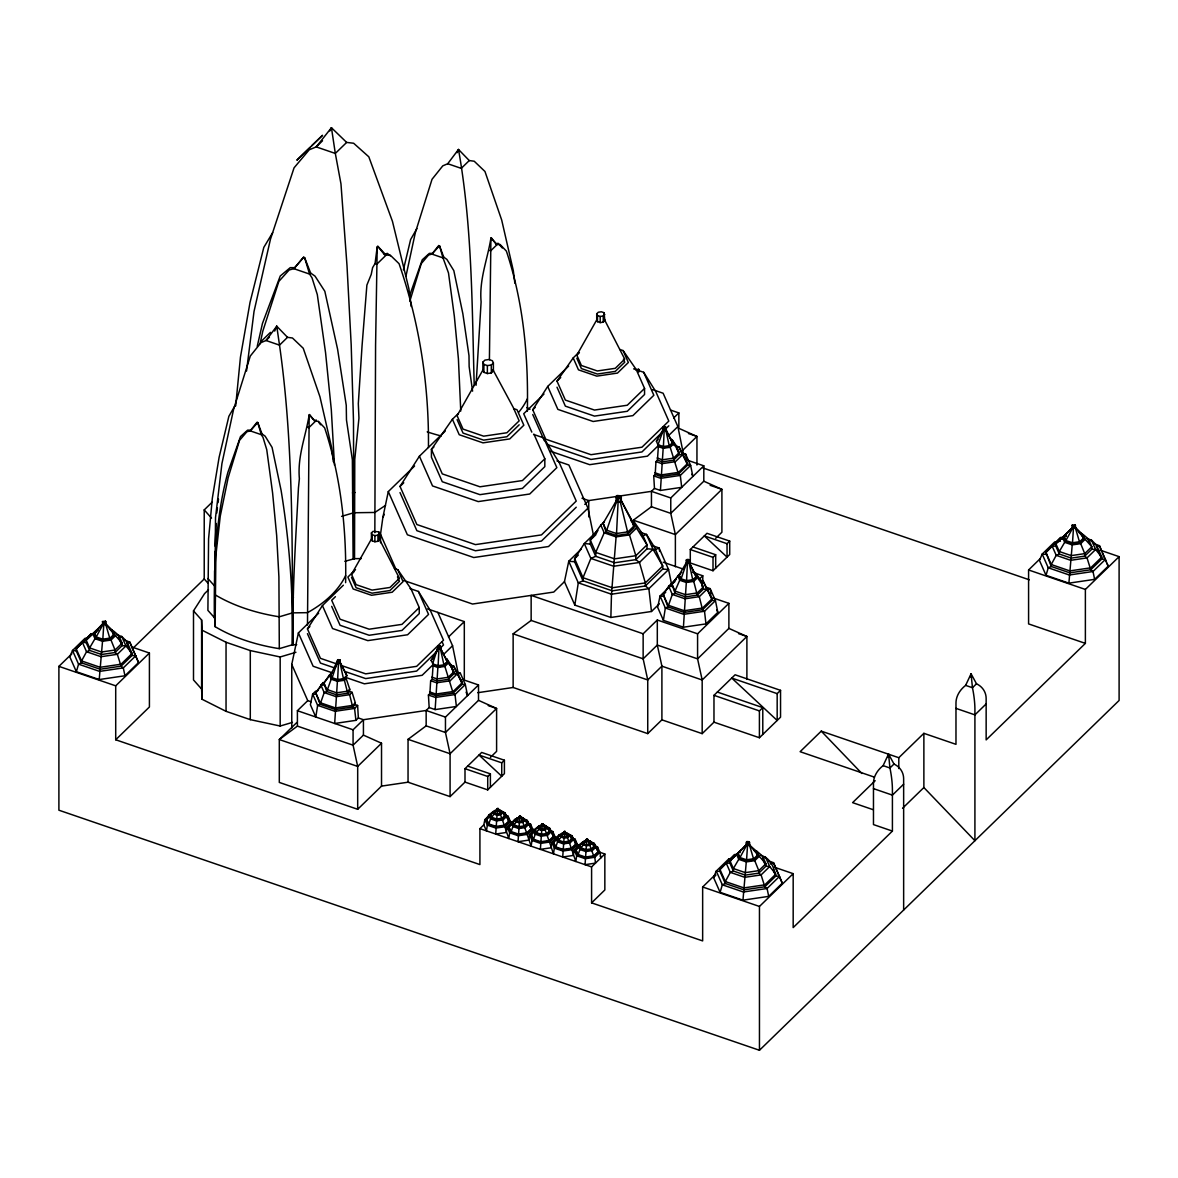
<?xml version="1.0" encoding="UTF-8"?>
<svg xmlns="http://www.w3.org/2000/svg" width="1178" height="1178" viewBox="0 0 1178 1178"><rect width="100%" height="100%" fill="white"/><g stroke="black" fill="none" stroke-linecap="round" stroke-linejoin="round"><path stroke-width="1.5" d="M489.415 359.673L490.917 238.147L497.219 244.479L500.105 244.509L506.378 251.091C523.592 302.599 528.495 357.155 527.346 411.196M296.709 644.646L292.1 644.852L279.304 648.651A139.961 80.811 0 0 1 215.103 626.652L214.985 551.392M214.499 617.758L207.902 610.381L208.58 538.817L212.32 498.309L219.108 457.344L228.871 416.305L235.158 405.379M214.749 618.347C214.101 569.357 214.956 519.866 227.914 472.26L240.503 436.567L247.586 430.161L250.929 430.132L257.746 422.475L262.017 433.931L265.138 436.169L272.074 447.39L281.115 490.49C289.39 541.571 293.455 593.049 292.1 644.852M345.61 582.668C346.641 530.365 341.149 477.679 324.642 427.85L318.369 421.268L315.468 421.238L309.166 414.906L307.487 625.047M428.439 447.478C429.116 385.103 419.442 322.684 399.062 263.695L390.198 255.096L386.119 255.125L377.814 246.305L377.21 246.879L375.576 345.404L374.84 532.662M293.116 644.705C292.026 592.284 295.707 540.216 298.446 487.942L299.374 478.695C297.342 456.21 305.779 436.184 309.166 414.906M344.889 561.317L354.534 558.666L354.769 459.464L358.951 418.146L358.318 403.568L362.073 345.581L366.888 285.091L371.217 274.459L372.601 267.656L375.06 263.563L377.21 246.879M429.882 693.606L435.904 695.668L453.162 693.12L455.017 694.564L456.387 706.476L435.138 709.598L437.877 667.44L433.048 665.791L432.149 679.294L430.647 680.751L429.882 693.606L428.424 695.035L429.16 707.551L426.156 710.481L363.428 719.714L358.362 717.976L355.918 720.347L334.67 723.483L337.409 681.311L331.195 679.191L329.413 675.141L331.165 673.433L323.921 683.019L326.762 691.486L336.613 694.858L347.731 693.224L349.542 691.457L349.748 689.204L346.17 678.572L337.585 680.604L332.181 678.764L330.635 675.244L337.924 659.665L339.868 659.827L340.133 662.507L346.877 675.554L345.183 678.234M659.327 603.858L651.478 611.485L610.867 617.463L611.485 594.213L616.094 536.888L604.211 532.809L600.809 525.093L604.329 521.663M655.189 474.469L661.197 476.53L678.469 473.983L680.324 475.411L681.694 487.339L660.431 490.46L663.17 448.303L658.34 446.639L657.457 460.156L655.955 461.614L655.189 474.469L653.731 475.883L654.467 488.414L651.449 491.344L588.735 500.576L581.991 498.265M706.8 587.483L710.157 588.632L715.444 600.618L717.829 612.339L705.961 623.898L683.417 627.211L686.318 582.492L679.721 580.224L677.836 575.939L681.738 572.14M124.897 640.39L129.757 642.054L138.533 662.566L124.956 675.76L99.217 679.544L102.53 641.288L95.006 638.712L92.841 633.823L86.185 640.14L86.185 642.628L89.616 650.403L101.573 654.497L115.032 652.524L122.129 645.618L122.129 643.129L118.698 635.354L113.324 630.804L115.488 635.693L122.129 643.129L115.032 650.035L101.573 652.008L89.616 647.915L86.185 640.14L97.303 629.464L93.283 633.249M215.103 546.136L216.163 523.474M768.66 861.015L773.504 862.679L782.28 883.176L768.719 896.37L742.965 900.169L746.278 861.913L738.753 859.336L736.589 854.433L741.065 850.089L729.933 860.765L729.933 863.253L733.379 871.028L745.321 875.121L758.794 873.134L765.891 866.242L765.891 863.754L762.446 855.979L757.071 851.414L754.053 850.383M1094.583 544L1099.442 545.664L1108.204 566.162L1094.642 579.355L1068.888 583.154L1072.216 544.899L1064.676 542.322L1062.512 537.418L1066.988 533.074L1055.871 543.75L1055.871 546.239L1059.302 554.013L1071.258 558.107L1084.717 556.119L1091.815 549.228L1091.815 546.739L1088.384 538.964L1082.994 534.4L1085.159 539.303L1091.815 546.739L1084.717 553.631L1071.258 555.618L1059.302 551.525L1055.871 543.75L1062.512 537.418M315.704 691.088L312.641 694.063L310.388 704.739L315.807 717.019L317.633 705.357L320.107 704.297L335.435 709.539L352.708 707.006L355.167 704.606L355.329 702.839L352.075 692.325L349.542 691.457M476.059 385.265L481.11 301.921C479.078 279.436 487.515 259.425 490.917 238.147M235.688 405.88L240.445 357.17L250.03 302.378L263.813 247.38L272.678 232.655M501.416 810.92L503.595 812.26L504.979 815.397L502.108 819.196L496.66 820.006L491.83 818.342L490.431 814.189L497.808 809.389L501.416 810.92L502.299 812.908L500.488 814.661L497.042 815.176L495.702 834.039L506.128 832.507L507.232 827.265L512.297 822.347L513.196 823.054M520.588 817.208C527.744 818.99 517.79 819.225 519.631 816.104C519.881 817.694 526.831 819.8 522.458 822.038L516.818 821.567C513.991 817.576 521.545 815.721 523.754 818.577L524.622 820.565L522.826 822.318L519.38 822.818L518.04 841.696L528.466 840.164L529.57 834.922L534.621 830.004M542.484 824.703C531.941 831.388 542.042 821.434 546.091 826.234L546.96 828.208L545.149 829.975L541.718 830.475L540.378 849.353L550.803 847.821L551.908 842.579L556.958 837.661L557.871 838.368M568.429 833.891L570.608 835.217L571.993 838.368L569.121 842.167L563.673 842.962L558.828 841.313L557.444 837.16L564.807 832.36L568.429 833.891L569.298 835.865L567.487 837.632L564.056 838.132L562.716 857.01L573.141 855.464L574.246 850.236L579.296 845.318M590.767 841.534L592.932 842.874L594.33 846.025L591.459 849.824L586.011 850.619L581.166 848.97L579.782 844.803L587.145 840.017L590.767 841.534L591.636 843.522L589.825 845.289L586.394 845.789L585.054 864.667L595.479 863.121L594.802 857.275L593.903 856.583L585.422 857.82L577.912 855.243L576.69 855.773L575.792 861.486L571.566 848.926L563.084 850.163L555.574 847.586L554.352 848.116L553.469 853.829L549.228 841.269L540.746 842.52L533.236 839.943L532.014 840.459L531.131 846.187L526.89 833.612L518.423 834.863L510.899 832.286L509.676 832.802L508.793 838.53L504.552 825.955L496.085 827.206L488.561 824.629L487.339 825.16L486.455 830.873L483.79 824.85L484.894 819.608L489.96 814.69M216.767 513.034L217.37 507.865M246.541 371.011L254.021 311.478L270.439 239.311L294.058 167.821L309.24 149.783L316.234 146.897L322.522 140.771M218.018 502.667L218.49 499.148M380.523 542.749L380.523 534.252L382.879 517.363L388.298 491.594L414.568 466.046M610.867 617.463L574.82 605.109L578.295 582.845L568.753 561.258L581.063 549.272M683.417 627.211L663.405 620.364L665.334 607.995L660.048 596.009L670.974 585.378M888.006 757.101L888.551 754.053L893.999 764.036A24.694 19.54 -23.8 0 1 903.644 778.791L903.644 910.034M970.51 676.849L971.07 673.801L976.503 683.785A24.694 19.54 -23.8 0 1 986.148 698.539L986.148 739.887L1085.38 643.379L1085.38 589.442L1119.1 556.649L1100.164 550.155M291.761 728.033L291.761 664.421L298.402 632.91L318.678 613.178M403.863 580.504L472.525 604.034L553.763 592.063L564.453 581.667L568.753 561.258L574.614 561.744L583.022 580.798L612.324 590.841L645.323 585.981L662.713 569.062L662.713 565.985L654.305 546.931L646.457 534.4L639.934 532.161M405.924 276.329L415.304 232.773L432.031 179.292L442.781 165.848L447.728 163.727L458.492 149.444L469.271 160.561L474.219 161.224L484.968 171.487L501.695 220.05L513.313 270.646L514.874 283.235M260.088 343.608L262.782 331.239L278.847 281.395L289.17 269.968L293.911 268.702L303.585 257.231L304.587 257.57L310.624 273.046L315.027 276.123L324.833 291.29L337.585 349.189L346.258 405.335L346.479 419.972L352.369 459.818L353.106 558.887M257.246 346.347L262.458 323.449L280.246 276.005L290.259 267.642L294.971 267.686M403.391 269.865L410.621 239.532L416.894 228.62M99.217 679.544L76.364 671.71L78.558 664.171L72.521 650.492L85.007 638.343L88.394 637.843M742.965 900.169L720.111 892.335L722.32 884.796L716.268 871.102L728.755 858.953L732.142 858.453M1068.888 583.154L1046.035 575.32L1048.243 567.781L1042.191 554.087L1054.693 541.939L1060.421 541.217M409.885 301.023L421.253 263.622L428.556 255.037L431.928 254.095L439.482 245.716L443.753 257.157L446.874 259.396L453.824 270.631L462.851 313.731L468.991 355.638L469.139 366.579L472.584 391.155M409.649 295.501L422.254 259.808L429.337 253.388L432.665 253.358M214.587 570.667L214.367 618.082M663.685 426.657L663.685 428.733L656.411 441.19L657.957 444.857L663.405 429.852L663.14 427.187L664.716 426.495L672.638 443.576L669.428 446.698L663.347 447.596L658.929 446.079L658.782 445.137L647.444 456.166L589.677 464.677L550.391 451.203M274.695 331.077L276.756 326.218L287.52 337.335L292.468 337.998L303.232 348.261L319.96 396.809L331.578 447.404L333.345 461.805M457.123 152.684L458.492 149.444C472.319 227.059 471.995 306.574 474.219 385.235M720.111 892.335L713.544 877.463L716.268 871.102L719.979 871.411L725.324 883.5L743.892 889.861L764.816 886.769L775.846 876.049C774.24 867.847 770.059 857.275 760.708 855.478M331.195 679.191L326.762 691.486L324.215 692.59L320.107 704.297L315.704 692.708L323.214 682.43L319.297 688.615M604.211 532.809L595.729 552.394L595.729 556.325L590.87 558.416L583.022 577.721L583.022 580.798L578.295 582.845L611.485 594.213L648.872 588.706L668.574 569.548L659.032 547.961L652.406 545.679M679.721 580.224L675.009 591.091L675.009 593.27L672.314 594.448L667.97 606.861L665.334 607.995L683.755 614.312L704.518 611.249L715.444 600.618L712.189 600.353L702.544 609.733L684.227 612.427L667.97 606.861L663.288 594.581L668.677 586.188L676.201 578.869L674.567 582.035M335.2 667.97L337.247 663.302M436.346 652.538L438.378 645.794L440.322 645.956L440.587 648.636L447.331 661.683L444.135 665.835L438.054 666.733L433.622 665.217L431.104 660.328L438.378 647.871M614.945 504.346L616.359 501.106M660.961 434.962L663.685 428.733M892.409 831.079L873.472 824.585L873.472 783.237A24.694 19.54 -23.8 0 1 883.117 765.641L888.551 754.053L889.935 767.982A24.694 4.977 81.6 0 1 892.409 789.731L892.409 831.079L793.177 927.587L793.177 873.664L774.24 867.17M965.621 685.39L971.07 673.801L972.454 687.716A24.694 4.977 81.6 0 1 974.913 709.465L974.913 840.709L923.876 787.537L923.876 733.334L955.976 744.334L955.976 702.986A24.694 19.54 -23.8 0 1 965.621 685.39L972.454 687.716L976.503 683.785M329.884 130.979L331.445 127.725L346.656 142.42L353.636 143.245L368.817 156.807L392.451 221.346L408.869 288.669L411.181 306.501M382.879 517.363L384.322 514.359M596.186 533.619L597.864 530.365L584.303 543.559L574.614 558.666L574.614 561.744M378.756 531.852L378.756 537.993L399.43 578.265L389.977 587.469L372.027 590.104L356.095 584.641L351.515 574.29L371.423 539.068L371.423 532.927L373.014 531.366L378.756 531.852L379.537 539.745L377.932 541.306L374.898 541.747L372.189 540.835L371.423 539.068M482.877 370.083L483.878 372.351L487.368 373.544L491.314 372.97L493.391 370.952L493.391 363.001L492.375 360.718L488.885 359.526L484.953 360.1L482.877 362.117L482.877 370.083L457.108 415.687L463.028 429.101L483.657 436.169L506.908 432.753L519.159 420.841L513.225 407.411L493.243 370.29M604.064 312.715L604.064 318.855L624.738 359.128L615.284 368.316L597.334 370.967L581.402 365.504L576.822 355.138L596.716 319.93L596.716 313.79L598.321 312.229L601.369 311.787L604.064 312.715L604.844 320.607L603.239 322.168L600.191 322.61L597.496 321.682L596.716 319.93M606.11 532L616.536 501.622L616.035 496.512L617.081 495.511L620.791 495.82L620.791 499.796L631.217 519.159L634.176 527.862L628.051 533.811L616.433 535.534L606.11 532L603.151 523.297L617.081 499.487M95.006 638.712L89.616 647.915L89.616 650.403L86.539 651.743L81.562 660.932L81.562 662.875L78.558 664.171L99.6 671.386L123.307 667.897L135.809 655.748L132.083 655.439L121.069 666.159L100.145 669.237L81.562 662.875L76.231 650.801L76.231 648.842L90.971 633.955L76.231 648.842L81.562 660.932L100.145 667.293L121.069 664.215L132.083 653.481L126.753 641.406L121.776 636.518L116.946 634.854M738.753 859.336L733.379 868.539L733.379 871.028L730.286 872.353L725.324 881.542L725.324 883.5L722.32 884.796L743.362 891.996L767.069 888.506L779.556 876.358L775.846 876.049M1064.676 542.322L1059.302 551.525L1059.302 554.013L1056.224 555.339L1051.247 564.527L1051.247 566.485L1048.243 567.781L1069.285 574.997L1092.993 571.507L1105.479 559.359L1101.769 559.049L1090.74 569.769L1069.815 572.847L1051.247 566.485L1045.917 552.453L1060.656 537.551L1064.279 537.021M292.424 722.394L280.173 726.031L250.296 719.64L226.043 711.335L202.027 699.246L201.6 689.027L193.501 679.942L193.501 610.881L204.56 593.624L208.491 589.81M337.85 664.304L320.445 658.34L307.443 628.905L322.419 605.58L343.358 585.201M533.56 434.417L543.721 437.907L559.403 462.954L576.233 501.077L541.468 534.9L475.441 544.619L416.865 524.534L400.019 486.426L419.412 456.21L445.299 431.015M633.631 368.847L643.703 372.307L655.807 391.641L668.809 421.076L641.966 447.198L590.988 454.693L545.753 439.203L532.75 409.767L547.711 386.428L568.665 366.063M493.126 812.143L493.994 814.131L490.578 818.887L488.561 824.629L486.396 818.946L488.885 815.073L494.937 810.39M521.088 818.254L517.275 818.033L515.463 819.8L516.332 821.788L512.916 826.544L510.899 832.286L508.734 826.603L514.712 819.343L518.011 818.857M537.801 827.457L538.67 829.43L535.239 834.201L533.236 839.943L531.072 834.26L533.56 830.372L539.612 825.69L535.106 829.503L536.491 833.656L541.335 835.32L546.783 834.51L549.655 831.712L548.271 827.56L546.091 826.234M560.139 835.114L561.008 837.087L557.577 841.843L555.574 847.586L553.41 841.917L559.373 834.642L562.686 834.157M582.462 842.756L583.346 844.744L579.915 849.5L577.912 855.243L575.747 849.574L578.236 845.686L584.273 841.004M458.286 413.552L452.411 419.265L431.428 449.348L431.428 457.211L442.265 481.728L479.961 494.657L522.443 488.399L544.825 466.635L544.825 458.787L533.987 434.255M329.413 675.141L323.921 683.019L326.762 689.424L336.613 692.811L347.731 691.177L349.748 689.204M619.761 349.424L623.088 350.573L636.194 369.48L644.557 388.431L627.285 405.232L594.478 410.062L565.366 400.078L557.003 381.142L573.2 357.921L578.648 352.62M600.809 525.093L590.311 540.128L590.311 544.059L595.729 556.325L614.577 562.775L635.826 559.653L647.016 548.771L647.016 544.84L641.598 532.574L633.116 520.337L636.518 528.053L647.016 544.84L635.826 555.721L614.577 558.858L595.729 552.394L590.311 540.128L595.906 534.694M677.836 575.939L672.005 584.288L675.009 593.27L685.478 596.863L697.273 595.126L703.472 589.088L700.468 580.106L695.756 573.303L703.472 586.909L697.273 592.946L685.478 594.684L675.009 591.091L672.005 584.288L674.081 582.271M542.925 824.85L545.605 825.925L546.356 827.648L544.796 829.695L539.156 829.224L541.836 825.322C543.78 820.713 541.968 828.532 541.968 823.761M257.04 422.239L250.178 430.853L246.82 431.811L239.517 440.381L228.134 477.782L220.242 516.229L215.883 555.339L215.103 626.652M438.776 245.466L431.928 254.095L443.016 257.894L448.494 272.957L454.34 316.264L458.404 358.789L460.76 411.048M303.585 257.231L293.911 268.702L309.564 274.076L312.008 277.802L317.309 294.588L325.57 352.767L331.312 409.782L334.478 465.133M738.356 854.035L734.733 854.565L719.979 869.467L719.979 871.411M96.198 638.196L94.328 632.674L103.149 623.442L94.328 632.674L96.198 638.196L102.736 640.434L110.114 639.345L114.001 635.575L112.116 630.053L105.505 623.633L105.505 621.115L102.486 621.557L102.81 624.796L105.829 624.355L105.505 621.115M745.91 845.156L738.076 853.299L739.961 858.806L746.499 861.044L753.861 859.969L757.749 856.185L757.749 854.933L755.864 850.678L748.148 843.875M746.248 842.167L746.558 845.421L739.961 857.555L746.499 859.793L753.861 858.703L757.749 854.933L749.576 844.979L749.267 841.725L746.911 841.534L746.248 844.7L738.076 853.299L739.961 858.806M346.656 142.42L335.318 153.434L340.972 183.901L346.995 265.551L351.191 344.771L353.488 420.841L353.915 558.976M310.624 273.046L309.564 274.076L304.587 257.57M261.663 340.913L270.454 332.358M269.423 337.158L265.992 340.501L261.045 342.621L250.296 356.05L233.553 409.532L221.935 463.558L215.515 517.628L215.059 571.728M287.52 337.335L279.51 345.139C293.631 444.121 292.07 545.016 292.674 644.926M469.271 160.561L461.246 168.366L447.728 163.727M250.929 430.132L250.178 430.853L261.266 434.653L263.003 437.347L266.758 449.716L272.604 493.022L276.668 535.563L278.906 576.94L279.304 648.651M262.017 433.931L261.266 434.653L257.746 422.475M443.753 257.157L443.016 257.894L439.482 245.716M207.873 583.036L204.221 578.958L204.221 509.897L212.04 502.299M1119.1 556.649L1119.1 700.468L759.457 1050.275L58.9 810.199L58.9 666.365L71.873 653.761M90.029 636.091L92.62 633.573M102.486 621.557L103.914 622.661L105.829 621.837M94.328 633.941L98.201 630.171L98.201 628.905M102.53 641.288L111.012 640.052L115.488 635.693M133.32 647.915L204.221 578.958M483.79 824.85L479.917 828.635L479.917 864.578L115.709 739.769L115.709 685.832L149.415 653.039L132.201 647.134M482.877 362.117L483.878 364.4L487.368 365.592L491.314 365.018L493.391 363.001M115.709 739.769L149.415 706.977L149.415 653.039M433.916 446.933L431.428 449.348L442.265 473.88L479.961 486.794L522.443 480.55L544.825 458.787M400.019 486.426L403.745 482.803M371.423 532.927L372.189 534.679L374.898 535.607L377.932 535.165L379.537 533.605M596.716 313.79L597.496 315.542L600.191 316.47L603.239 316.028L604.844 314.467M355.52 569.637L347.893 577.058L353.164 588.985L371.512 595.273L392.171 592.225L403.053 581.637L397.781 569.71L394.453 568.562M351.515 574.29L353.886 571.978M576.822 355.138L579.399 352.634M335.406 596.686L331.695 600.279L340.059 619.216L369.17 629.199L401.978 624.369L419.25 607.568L410.886 588.632L397.781 569.71M557.003 381.142L560.713 377.549M543.986 394.041L523.709 413.758L531.808 432.105M307.443 628.905L309.888 626.534M532.75 409.767L535.195 407.397M519.159 424.816L506.908 436.729L483.657 440.145L463.028 433.077L457.108 419.662M636.135 369.612L638.623 369.244L638.874 371.924M337.379 660.195L338.557 661.108L340.133 660.416M638.874 369.848L636.4 370.216M332.535 672.358L330.635 674.199L332.181 678.764M408.692 782.104L381.525 786.109L357.685 809.301L279.304 782.428L279.304 739.548L297.401 726.104L297.401 710.702L307.752 700.645L311.139 701.793M318.325 690.161L315.704 692.708L320.107 702.677L335.435 707.934L352.708 705.386L355.329 702.839M296.871 722.467L279.304 739.548L357.685 766.422L381.525 743.23L363.428 735.116L363.428 719.714L353.076 729.786L353.076 745.173L357.685 766.422L357.685 809.301M346.877 675.554L343.667 678.675L337.585 679.559L332.181 677.718L337.644 660.784M337.409 681.311L344.403 680.28L346.17 678.572M352.075 692.325L349.63 694.696L336.172 696.684L324.215 692.59L320.769 684.801L323.921 685.066M355.167 704.606L357.626 705.46L354.563 708.434L334.994 711.306L317.633 705.357L312.641 694.063L315.704 694.313M576.233 507.217L541.468 541.041L475.441 550.759L416.865 530.689L400.019 492.581M440.322 645.956L440.322 648.033L447.331 661.683L444.135 664.79L438.054 665.688L432.65 663.847L438.378 645.794M448.479 636.989L464.309 621.601L427.57 608.864M584.774 504.42L588.735 500.576L588.735 516.936M673.669 417.954L678.852 412.918L670.488 410.047M437.848 646.324L439.026 647.223L440.587 646.545M663.405 427.776L665.894 427.408M437.244 651.051L416.659 671.077L365.681 678.587L344.801 671.431M439.747 648.622L443.502 644.97L442.059 641.701M662.242 432.208L641.966 451.94L590.988 459.449L547.49 444.548M664.878 429.661L668.809 425.832M431.104 660.475L434.299 657.221M658.001 439.63L656.411 441.19M556.958 460.922L568.886 465.015L587.955 508.189L548.55 546.518L473.762 557.533L407.382 534.783L388.298 491.594M433.475 664.274L422.136 675.303L364.385 683.814L345.272 677.262M443.738 654.305L452.558 645.721L437.833 612.369M669.03 435.168L677.865 426.583L663.126 393.231L652.7 389.668M363.428 735.116L353.076 745.173L297.401 726.104M437.877 667.44L444.872 666.409L448.568 662.816L446.771 658.782L451.218 665.187L454.045 673.654L448.2 679.353L437.082 680.987L432.149 679.294M663.17 448.303L670.179 447.272L673.86 443.679L672.078 439.644L676.525 446.05L679.353 454.517L673.492 460.215L662.389 461.85L657.457 460.156M616.035 496.512L616.536 497.646L620.261 497.955L621.292 496.954L620.791 495.82M681.9 451.086L696.949 436.434L678.852 428.321L678.852 412.918M578.339 555.044L574.614 558.666L583.022 577.721L612.324 587.763L645.323 582.904L662.713 565.985L653.024 549.272L646.457 534.4L643.217 535.799M673.875 445.151L679.058 447.007L687.569 463.528L687.569 465.133L678.469 473.983L670.179 447.272M616.094 536.888L629.479 534.915L636.518 528.053M445.461 717.093L426.156 710.481L426.156 725.869L408.044 739.328L408.044 782.207L450.084 796.608L450.084 753.729L445.461 732.495L445.461 717.093L478.504 684.963L462.409 679.441M675.377 566.751L675.377 534.591L670.768 513.358L670.768 497.955L703.811 465.825L687.716 460.303M478.504 684.963L478.504 700.35L445.461 732.495L426.156 725.869M703.811 481.213L670.768 513.358L651.449 506.731L633.352 520.19L675.377 534.591L721.908 489.341L703.811 481.213L703.811 465.825M465.001 782.104L465.001 768.689L481.684 752.447L504.405 760.237L504.405 773.651L487.721 789.878L465.001 782.104L450.084 796.608M690.293 549.552L706.991 533.31L729.712 541.1L729.712 554.514L713.014 570.741L690.293 562.966L690.293 549.552L713.014 557.327L715.679 554.735L692.958 546.96M680.781 579.767L686.568 562.922L686.288 560.08L687.952 559.359L688.924 559.697L689.204 562.539L696.345 577.485L692.958 580.783L686.509 581.741L680.781 579.767L679.132 574.952L686.862 561.729L686.862 559.521M686.288 560.08L687.54 561.052L689.204 560.33M490.387 757.395L496.601 751.358L496.601 708.479L478.504 700.35M715.694 538.258L721.908 532.22L721.908 489.341L710.143 485.307M680.531 573.598L679.132 574.952L680.781 578.678L686.509 580.636L692.958 579.679L696.345 576.381L688.924 561.906L688.924 559.697M665.703 592.225L663.288 594.581L667.97 605.153L684.227 610.719L702.544 608.025L712.189 598.645L703.163 581.107L698.407 579.488M487.721 789.878L487.721 776.464L490.387 773.872L467.666 766.098M501.74 762.829L479.019 755.039L501.74 776.243L501.74 762.829L504.405 760.237M727.047 543.691L704.326 535.902L727.047 557.106L727.047 543.691L729.712 541.1M686.318 582.492L693.739 581.402L697.656 577.588M477.812 692.693L513.137 687.481L647.738 733.614L647.738 679.956L643.144 658.826L643.144 633.779L657.309 620.011L697.582 633.808L728.887 603.357L713.794 598.174M698.922 579.532L702.78 575.777L692.443 572.228M493.302 811.392L490.431 814.189L491.83 817.341L496.66 818.99L502.108 818.195L504.979 815.397L502.299 812.908M488.634 816.781L486.396 818.946L488.561 823.834L496.085 826.411L504.552 825.174L509.014 820.83L504.847 812.717L498.75 810.597M491.874 813.807L488.885 815.073L490.578 818.887L496.439 820.889L503.05 819.917L506.525 816.531L504.847 812.717L503.595 813.262L504.979 816.413L506.525 816.531L509.014 821.611L504.552 825.955L500.488 814.661M498.25 809.551L500.93 810.626L501.695 812.349L500.12 814.381L497.131 814.823L494.495 813.91L493.729 812.187C495.732 810.641 499.31 807.21 497.028 809.728C497.882 811.259 499.31 808.623 497.808 808.373M488.634 817.561L486.396 819.741L484.894 819.608L487.339 825.16L495.864 828.075L505.465 826.661L510.516 821.743L508.071 816.207L506.849 816.722L509.014 821.611L510.516 821.743L511.075 824.453M497.307 809.463L493.729 812.187M498.382 808.815L497.028 808.712M517.275 818.033L512.769 822.848L514.153 825.999L518.997 827.663L524.446 826.853L527.317 824.07L525.933 819.903L523.754 818.577M516.067 819.844L517.628 817.812L520.617 817.37M510.972 825.218L508.734 827.398L507.232 827.265L509.676 832.802L518.202 835.732L527.803 834.318L532.854 829.4L530.409 823.849L529.187 824.379L531.352 829.268L532.854 829.4L533.413 832.11M519.631 817.12L516.067 819.343L516.818 821.567M520.146 816.03L520.455 816.737L519.365 816.354M522.458 822.038L520.72 816.472M524.033 820.006L522.458 821.522L516.818 821.066L519.631 816.104M728.887 603.357L728.887 628.389L697.582 658.855L702.176 679.986L702.176 733.644L661.903 719.846L647.738 733.614M533.31 832.08L531.072 834.26L533.236 839.148L540.746 841.725L549.228 840.474L553.689 836.144L549.508 828.031L543.426 825.911M533.31 832.875L531.072 835.04L529.57 834.922L532.014 840.459L540.54 843.389L550.141 841.975L555.191 837.057L552.747 831.506L549.331 830.343M541.968 824.777L538.405 826.985L539.156 829.224M543.058 824.129L541.703 824.011M564.807 832.36C564.586 835.055 564.041 828.826 565.396 832.802L565.764 833.553M565.263 832.507L567.943 833.582L568.694 835.82L567.133 837.352L561.494 836.881L560.728 835.158L562.304 833.111L565.293 832.684M555.648 840.532L553.41 842.697L551.908 842.579L554.352 848.116L562.878 851.031L572.464 849.618L577.529 844.7L575.085 839.163L573.863 839.693L571.845 835.688L567.384 834.112M564.306 832.434L560.728 835.158M565.396 831.786L564.041 831.668M713.971 722.173L713.971 695.329L735.101 674.788L780.543 690.352L780.543 717.181L759.412 737.737L713.971 722.173L702.176 733.644M577.971 847.394L575.747 849.574L577.912 854.462L585.422 857.039L593.903 855.788L598.365 851.444L594.183 843.345L588.102 841.21M581.21 844.42L578.236 845.686L579.915 849.5L585.79 851.517L592.387 850.545L595.877 847.159L594.183 843.345L592.932 843.875L594.33 847.026L595.877 847.159L598.365 852.239L593.903 856.583L589.825 845.289M586.379 839.325C590.104 839.973 583.935 841.004 587.734 839.443M587.601 840.164L590.266 841.239L591.032 843.477L589.456 845.009L586.482 845.436L583.832 844.538L583.066 842.815L584.641 840.768L587.145 840.017M577.971 848.189L575.747 850.354L574.246 850.236L576.69 855.773L585.201 858.688L594.802 857.275L599.867 852.357L597.423 846.82L594.006 845.657M586.644 840.091L583.066 842.815M715.62 874.37L702.648 886.99L702.648 940.913L591.592 902.863L591.592 866.905L604.844 854.006L598.306 851.768L597.423 846.82L596.201 847.35L598.365 852.239L599.867 852.357L600.971 857.79L600.22 856.111M759.412 737.737L759.412 710.908L762.784 707.625L717.343 692.06M777.171 693.636L731.729 678.057L777.171 720.465L777.171 693.636L780.543 690.352M591.592 902.863L604.844 889.964L604.844 854.006M923.876 733.334L898.799 757.719L821.257 731.14L800.112 751.697L874.223 777.082M1075.19 524.725L1075.514 527.965L1072.495 528.407L1072.171 525.167L1075.19 524.725L1075.514 527.965L1083.672 537.919L1083.672 539.185L1079.799 542.955L1072.422 544.045L1065.884 541.806L1063.999 536.284L1072.834 527.052L1063.999 536.284L1065.884 541.806M734.733 854.565L719.979 869.467L725.324 881.542L743.892 887.903L764.816 884.825L775.846 874.105L769.69 866.552L765.538 857.128L762.446 858.467L765.891 866.242L769.69 866.552L761.091 874.915L744.776 877.315L730.286 872.353L726.134 862.929L729.933 863.253M731.185 859.233L735.072 855.449M1085.38 643.379L1028.585 623.913L1028.585 569.975L1040.248 558.622M713.544 877.463L715.812 875.269M746.558 842.888L749.576 842.447M1072.171 525.167L1073.6 526.257L1075.514 525.447M746.278 861.913L754.759 860.662L759.236 856.318L757.071 851.414M1072.216 544.899L1080.697 543.647L1085.159 539.303M875.166 780.705L852.592 802.645L872.883 809.595M893.999 764.036L889.935 767.982L883.117 765.641M759.457 1050.275L759.457 906.456L793.177 873.664M903.644 784.195L892.409 795.121L873.472 788.627M986.148 703.929L974.913 714.869L955.976 708.376M902.554 808.27L923.876 787.537M310.123 147.368L296.871 160.193L322.551 135.293L311.64 145.807M736.589 854.433L729.933 860.765L733.379 868.539L745.321 872.633L758.794 870.645L765.891 863.754L759.236 856.318M515.463 819.8L512.769 821.846L514.153 824.998L518.997 826.647L524.446 825.852L527.317 823.054L524.622 820.565M513.137 687.481L513.137 633.823L531.145 620.438L531.145 595.391L643.144 633.779M385.515 505.391L374.84 512.459L354.534 512.739M355.034 492.507L352.458 492.89M293.469 597.702L291.643 597.968M118.698 635.354L118.698 637.843L121.776 636.518L125.943 645.942L132.083 653.481L132.083 655.439L126.753 643.35L129.757 642.054L138.533 662.566M654.305 550.008L659.032 547.961L659.665 551.466M428.424 695.035L435.462 697.435L455.017 694.564L465.325 684.536L462.262 684.271L457.859 674.302L460.348 673.242L465.325 684.536L467.578 695.58L466.076 692.163M535.106 830.505L533.56 830.372L535.239 834.201L541.114 836.203L547.726 835.231L551.201 831.845L549.655 831.712L548.271 828.576L549.508 828.031L553.689 836.925L549.228 841.269L545.149 829.975M557.444 838.162L555.898 838.029L557.577 841.843L563.452 843.86L570.049 842.888L573.539 839.502L571.993 839.369L570.608 836.218L571.845 835.688L576.027 844.582L571.566 848.926L567.487 837.632M377.814 246.305L384.352 254.522L387.312 253.344L390.33 255.862M491.329 237.735L495.967 244.052L498.058 243.272L502.343 248.013M316.322 420.031L314.217 420.811L315.468 421.238L308.901 427.643L307.635 427.216M341.605 516.362L353.106 512.945M292.1 613.002L279.304 616.801A139.961 80.811 0 0 1 215.103 594.802L214.749 586.497M193.501 610.881L201.6 619.967L202.027 630.186L226.043 642.275L250.296 650.58L280.173 656.971L295.928 652.288M1066.326 536.358L1062.968 536.844L1062.968 539.333L1060.656 537.551L1045.917 552.453L1051.247 564.527L1069.815 570.903L1090.74 567.811L1101.769 557.091L1096.438 545.016L1091.461 540.113L1086.631 538.464M541.615 826.176L537.978 826.706L535.106 829.503L536.491 832.655L541.335 834.304L546.783 833.509L549.655 830.711L546.96 828.208M586.276 841.475L582.654 842.02L579.782 844.803L581.166 847.954L586.011 849.618L591.459 848.808L594.33 846.025L591.636 843.522M354.534 558.666L361.307 558.578M293.116 612.854L307.487 612.663A139.961 80.811 0 0 0 345.61 575.586M679.353 454.517L682.504 454.782L687.569 463.528L678.469 472.378L661.197 474.925L654.924 472.761M687.569 465.133L690.632 465.398L692.885 476.442L691.884 474.174M1055.871 546.239L1052.057 545.915L1056.224 555.339L1070.699 560.316L1087.029 557.901L1095.628 549.537L1091.461 540.113L1088.384 541.453L1088.384 538.964M1091.815 549.228L1095.628 549.537L1101.769 557.091L1101.769 559.049L1097.101 548.477M1045.917 554.396L1042.191 554.087L1039.467 560.448L1046.035 575.32M590.311 544.059L584.303 543.559L590.87 558.416L613.723 566.25L639.463 562.466L653.024 549.272L647.016 548.771M662.713 569.062L668.574 569.548L671.799 585.392M672.005 586.467L668.677 586.188L672.314 594.448L684.992 598.792L699.29 596.686L706.815 589.368L703.163 581.107L700.468 582.285L700.468 580.106M663.288 596.289L660.048 596.009L657.663 607.347L663.405 620.364M86.185 642.628L82.372 642.319L86.539 651.743L101.028 656.706L117.344 654.305L125.943 645.942L122.129 645.618M76.231 650.801L72.521 650.492L69.796 656.853L76.364 671.71M512.769 822.848L511.223 822.73L512.916 826.544L518.776 828.546L525.388 827.574L528.863 824.188L527.184 820.374L522.708 818.798M527.317 824.07L528.863 824.188L531.352 829.268L526.89 833.612L522.826 822.318M577.529 844.7L576.027 844.582L574.584 841.328M495.967 244.052L497.219 244.479L490.637 250.87L489.385 250.443M384.352 254.522L386.119 255.125L376.827 264.166L375.06 263.563M637.696 371.026L638.726 371.571M1079.225 532.78L1081.802 533.663L1083.672 537.919L1079.799 541.689L1072.422 542.778L1065.884 540.54L1072.495 528.407L1072.495 525.889M688.438 433.519L696.949 436.434L696.949 465.015M664.716 428.586L672.638 442.545L669.428 445.652L663.347 446.55L657.957 444.695M1028.585 569.975L1085.38 589.442M681.429 452.646L685.64 454.09L690.632 465.398L680.324 475.411L660.755 478.297L653.731 475.883M702.839 467.931L1029.307 579.812M513.623 408.589L517.024 409.753L523.842 425.214L509.75 438.923L482.98 442.854L459.229 434.726L452.411 419.265M657.118 457.992L662.389 459.803L673.492 458.154L679.353 452.47L673.86 443.679M655.955 461.614L661.933 463.661L675.406 461.688L682.504 454.782L679.058 447.007L676.525 448.096L678.646 452.912M654.467 488.414L660.431 490.46M670.768 497.955L651.449 491.344L651.449 506.731M663.155 562.201L683.829 569.283M738.518 633.602L746.896 636.473L746.896 679.411M531.145 620.438L643.144 658.826L657.309 645.043L657.309 620.011M410.003 588.558L418.396 591.444L430.515 610.793L443.502 640.214L416.659 666.336L365.681 673.845L341.325 665.496M713.971 695.329L759.412 710.908M513.137 633.823L647.738 679.956L661.903 666.174L657.309 645.043L697.582 658.855L697.582 633.808M439.954 647.9L440.042 649.152L438.098 648.99L438.098 646.913M449.274 664.613L453.766 666.144L462.262 682.666L462.262 684.271L453.162 693.12L444.872 666.409M456.122 671.784L460.348 673.242M431.811 677.129L437.082 678.94L448.2 677.306L454.045 671.607L448.568 662.816M430.647 680.751L436.626 682.798L450.099 680.825L457.197 673.919L453.766 666.144L451.218 667.249L451.218 665.187M488.207 705.593L496.601 708.479L450.084 753.729L408.044 739.328M429.617 691.913L435.904 694.063L453.162 691.515L462.262 682.666L457.197 673.919L454.045 673.654L451.925 668.839M334.361 667.852L320.445 663.081L307.443 633.661M332.24 672.8L313.127 666.247L298.402 632.91M429.16 707.551L435.138 709.598M109.539 629.17L112.116 630.053L112.116 631.32M297.401 710.702L353.076 729.786M465.001 768.689L487.721 776.464M498.279 810.228L500.93 811.127L501.695 812.849M568.694 835.82L567.943 834.098L565.293 833.185L565.263 831.491M539.156 828.708L541.806 829.621L544.796 829.179L546.356 827.648L543.058 825.145M493.994 814.131L497.042 815.176M516.332 821.788L519.38 822.818M538.67 829.43L541.718 830.475M561.008 837.087L564.056 838.132M583.346 844.744L586.394 845.789M58.9 666.365L115.709 685.832M702.648 886.99L759.457 906.456M512.239 822.273L508.97 821.14L508.071 816.207M531.293 828.797L534.576 829.916M558.549 838.132L553.631 836.454L552.747 831.506L551.525 832.036L551.525 831.241M575.968 844.111L579.237 845.23M479.917 828.635L591.592 866.905M728.887 628.389L746.896 636.473L702.176 679.986L661.903 666.174L661.903 719.846M526.816 407.617L530.026 409.237M587.734 840.459L591.032 842.962L589.456 844.493L586.482 844.935L583.832 844.022L583.066 842.299M498.382 809.846L501.695 812.349L500.12 813.88L494.495 813.409L493.729 811.686M728.755 858.953L731.008 860.691M560.316 835.364L559.373 834.642L553.41 841.917L555.574 846.805L563.084 849.382L571.566 848.131L576.027 843.787L573.863 838.898M569.298 835.865L571.993 838.368L569.121 841.151L563.673 841.961L558.828 840.297L557.444 837.16L561.935 833.347L565.381 832.846L568.694 835.305L567.133 836.836L564.144 837.278L561.494 836.365L560.728 834.642M1075.19 527.243L1081.802 533.663M821.257 731.14L861.928 773.519M204.221 509.897L211.51 518.07M207.902 578.531L214.499 585.908M318.458 422.004L320.607 424.772M309.593 414.494L313.289 419.545M515.64 819.049L508.734 826.603L510.899 831.491L518.423 834.068L526.89 832.817L531.352 828.487L527.184 820.374L525.933 820.919L525.933 819.903M339.868 659.827L339.868 661.903L346.877 675.701M565.131 833.067L567.133 837.352M1102.313 552.835L1106.378 562.024M1106.996 563.408L1108.204 566.162M1081.802 534.93L1083.672 539.185M683.903 456.828L686.833 463.469M643.703 372.307L653.849 395.263L632.895 415.628L593.138 421.488L557.857 409.384L547.711 386.428M672.638 443.576L671.092 439.026M623.088 350.573L628.36 362.5L617.478 373.087L596.804 376.135L578.472 369.848L573.2 357.921M623.427 359.246L624.738 362.206L615.284 371.394L597.334 374.044L581.402 368.581L576.822 358.215M604.064 318.855L604.844 320.607M716.769 609.924L717.829 612.339M709.524 594.301L711.527 598.836M701.676 584.995L703.472 589.088L706.815 589.368L712.189 598.645L712.189 600.353M696.345 577.485L694.711 572.655M688.924 561.906L688.629 563.099L686.568 562.922L686.568 560.713M620.791 499.796L634.176 525.874L628.051 531.823L616.433 533.531L606.11 529.997L603.151 523.297M782.28 883.176L773.504 862.679L770.5 863.975L770.5 862.016M773.166 870.012L775.168 874.547M557.003 387.209L565.366 406.145L594.478 416.114L627.285 411.284L644.557 394.483L644.557 388.431M757.749 856.185L755.864 850.678M746.248 844.7L747.677 845.804L749.576 844.979L749.267 841.725M543.721 437.907L556.855 467.637L529.732 494.009L478.239 501.592L432.532 485.94L419.412 456.21M532.75 414.523L544.31 440.675M492.787 369.612L493.391 370.952M564.453 581.667L574.82 605.109M591.032 843.477L590.266 841.239M552.246 833.671L553.689 836.925L555.191 837.057L555.736 839.767M546.356 828.163L545.605 825.925M523.268 818.283L524.033 820.506M418.396 591.444L428.542 614.401L407.603 634.765L367.83 640.626L332.549 628.537L322.419 605.58M447.331 662.713L445.785 658.163M380.523 534.252L395.999 569.313M397.472 576.896L399.43 581.343L389.977 590.531L372.027 593.182L356.095 587.719L351.515 577.353M378.756 537.993L379.537 539.745M331.695 606.346L340.059 625.282L369.17 635.266L401.978 630.436L419.25 613.62L419.25 607.568M339.868 661.903L339.588 663.037L337.379 662.272M291.761 664.421L307.752 700.645M119.39 639.404L121.437 644.071M112.735 632.733L114.001 635.575M105.505 623.633L114.001 634.309L110.114 638.093L102.736 639.168L96.198 636.93L102.81 624.796L102.81 622.279M1080.697 543.647L1084.717 553.631L1084.717 556.119L1087.029 557.901L1090.74 569.769L1092.993 571.507L1094.642 579.355M754.759 860.662L758.794 870.645L758.794 873.134L761.091 874.915L764.816 886.769L767.069 888.506L768.719 896.37M111.012 640.052L115.032 650.035L115.032 652.524L117.344 654.305L121.069 666.159L123.307 667.897L124.956 675.76M1101.636 551.304L1099.442 545.664L1096.438 546.96L1096.438 545.016M693.739 581.402L697.273 595.126L699.29 596.686L702.544 609.733L704.518 611.249L705.961 623.898M629.479 534.915L635.826 555.721L635.826 559.653L639.463 562.466L645.323 582.904L645.323 585.981L648.872 588.706L651.478 611.485M344.403 680.28L347.731 693.224L349.63 694.696L352.708 707.006L354.563 708.434L355.918 720.347M677.865 426.583L683.446 454.045M587.955 508.189L593.329 534.606M452.558 645.721L458.139 673.198M711.114 593.977L710.157 588.632L707.522 589.766L707.522 588.072M686.553 459.14L685.64 454.09L683.166 455.164L683.166 453.559M575.085 839.163L575.674 842.461M530.409 823.849L530.998 827.147M357.626 705.46L358.362 717.976M1079.799 542.955L1074.851 526.08M1073.6 526.257L1072.422 544.045M1065.943 534.4L1065.943 535.651M898.799 757.719L898.799 768.557M762.784 707.625L762.784 734.454M753.861 859.969L748.913 843.095M747.677 843.271L746.499 861.044M740.02 851.414L740.02 852.666M715.679 554.735L715.679 568.149M713.014 557.327L713.014 570.741M702.78 575.777L702.78 582.933M692.958 580.783L688.629 560.89M687.54 561.052L686.509 581.741M669.428 446.698L665.349 427.938M665.629 426.819L665.349 430.014L663.405 429.852L663.14 427.187M664.318 428.085L663.347 447.596M641.598 532.574L641.598 535.195M638.623 369.244L638.623 371.335M631.217 519.159L631.217 521.147M628.051 533.811L620.261 501.931L620.261 497.955M621.292 496.954L621.292 500.93L620.261 501.931L616.536 501.622L616.536 497.646M618.288 498.25L616.433 535.534M603.239 316.028L603.239 322.168M600.191 316.47L600.191 322.61M597.496 315.542L597.496 321.682M596.201 846.555L596.201 847.35M592.932 842.874L592.932 843.875M589.456 845.009L587.601 839.148M587.145 838.986L586.482 845.436M586.644 839.06L583.832 844.538M570.608 835.217L570.608 836.218M564.807 831.329L564.144 837.794M564.306 831.403L561.494 836.881M548.271 827.56L548.271 828.576M544.796 829.695L542.925 823.834M542.484 823.687L541.806 830.137M529.187 823.584L529.187 824.379M520.588 816.177L520.617 817.885M519.954 816.81L519.469 822.48M506.849 815.942L506.849 816.722M503.595 812.26L503.595 813.262M500.12 814.381L498.25 808.52M497.617 809.153L497.131 814.823M497.307 808.447L494.495 813.91M491.314 365.018L491.314 372.97M490.387 773.872L490.387 787.302M487.368 365.592L487.368 373.544M483.878 364.4L483.878 372.351M464.309 621.601L464.309 679.75M457.859 672.697L457.859 674.302M444.135 665.835L440.042 647.075M439.026 647.223L438.054 666.733M381.525 743.23L381.525 786.109M377.932 535.165L377.932 541.306M374.898 535.607L374.898 541.747M372.189 534.679L372.189 540.835M343.667 679.706L339.588 660.946M338.557 661.108L337.585 680.604M280.173 656.971L280.173 726.031M250.296 650.58L250.296 719.64M226.043 642.275L226.043 711.335M202.027 630.186L202.027 699.246M201.6 619.967L201.6 689.027M126.753 641.406L126.753 643.35M110.114 639.345L105.166 622.47M103.914 622.661L102.736 640.434M96.272 630.79L96.272 632.056M441.22 435.978A139.961 80.811 0 0 1 427.216 431.855M527.346 398.827A139.961 80.811 0 0 1 518.718 412.271M276.756 326.218L265.992 340.501L279.51 345.139L276.756 326.218M331.445 127.725L316.234 146.897L335.318 153.434L331.445 127.725"/></g></svg>
